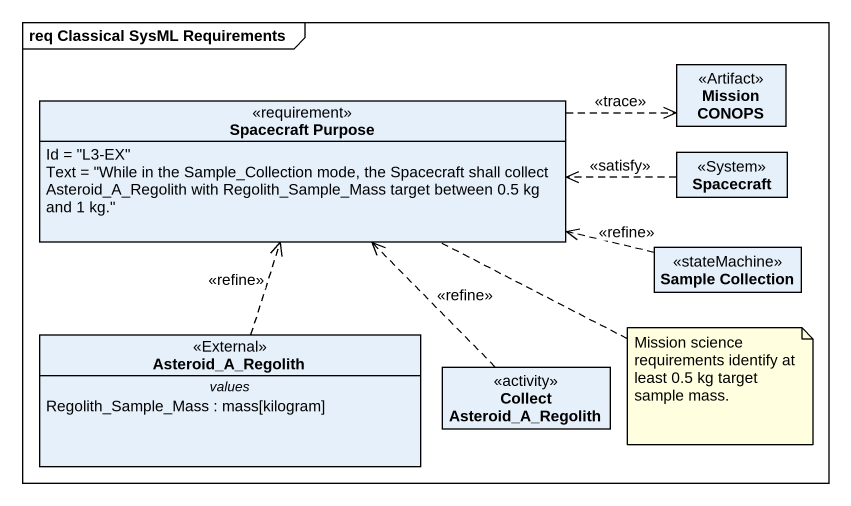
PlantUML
@startuml
mainframe req Classical SysML Requirements
hide circle
hide empty members
class "Mission CONOPS" as Mission_CONOPS <<Artifact>>
class "Spacecraft Purpose" as Spacecraft_Purpose <<requirement>> {
  Id = "L3-EX"
  Text = "While in the Sample_Collection mode, the Spacecraft shall collect Asteroid_A_Regolith with Regolith_Sample_Mass target between 0.5 kg and 1 kg."
}
class Spacecraft <<System>>
class "Sample Collection" as Sample_Collection <<stateMachine>>
class Asteroid_A_Regolith <<External>> {
  -- values --
  Regolith_Sample_Mass : mass[kilogram]
}
class "Collect Asteroid_A_Regolith" as Collect_Asteroid_A_Regolith <<activity>>
Spacecraft_Purpose .right.> Mission_CONOPS : <<trace>>
Spacecraft .left.> Spacecraft_Purpose : <<satisfy>>
Sample_Collection .left.> Spacecraft_Purpose : <<refine>>
Asteroid_A_Regolith .up.> Spacecraft_Purpose : <<refine>>
Collect_Asteroid_A_Regolith .up.> Spacecraft_Purpose : <<refine>>
note right of Spacecraft_Purpose : Mission science requirements identify at least 0.5 kg target sample mass.
@enduml
